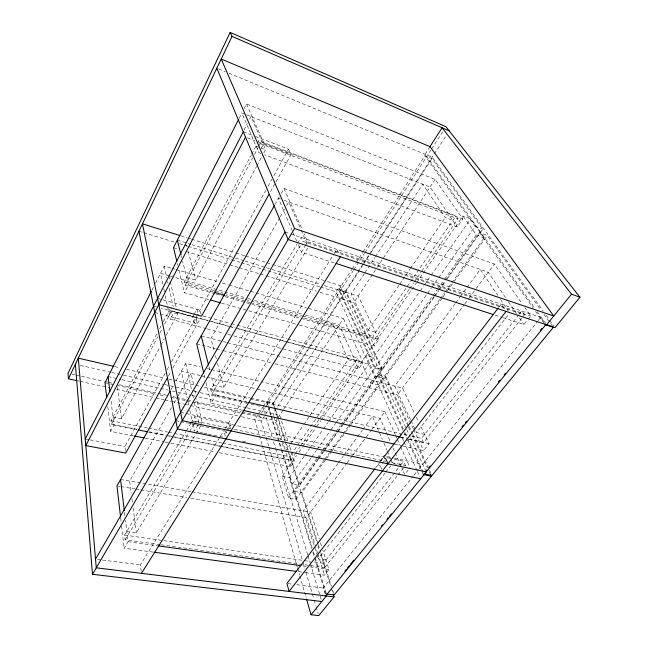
<?xml version="1.0" encoding="UTF-8"?>
<svg xmlns="http://www.w3.org/2000/svg" width="648" height="648" viewBox="0 0 648 648"><rect width="100%" height="100%" fill="white"/><g stroke="black" fill="none" stroke-linecap="round" stroke-linejoin="round"><path stroke-width="0.49" stroke-dasharray="3.24 2.43" d="M151.859 290.361L153.681 286.764M155.504 283.168L164.203 266.036L170.983 268.021M239.136 118.382L241.882 112.971L245.649 114.453M244.166 108.467L246.459 103.955L435.124 179.415L462.875 219.065L457.35 227.003L264.53 154.775M244.037 129.981L247.269 123.711M249.569 119.232L250.954 116.543L265.575 149.639L262.246 155.852M137.295 429.446L111.529 424.294L111.1 420.665L157.367 332.999M159.627 328.714L161.141 325.847M163.393 321.578L169.987 309.08M215.258 293.884L185.15 285.282L184.324 281.921L251.311 154.977M251.772 154.103L256.956 144.269M257.434 143.378L258.844 140.697L455.933 215.889L457.998 218.862L421.735 271.212M111.529 424.294L157.942 336.652M159.837 333.072L162.203 328.601M164.576 324.13L171.679 310.716L170.934 307.29M185.15 285.282L252.599 157.918M254.486 154.354L258.26 147.226M258.73 146.335L260.148 143.67L258.844 140.697M133.358 435.837L110.622 431.374L113.967 425.08L110.97 400.286M206.404 328.682L170.311 319.132L174.296 311.656L208.348 320.817M208.745 299.546L184.38 292.694L188.519 284.918L182.598 261.209M261.144 148.36L263.882 143.216L246.459 103.955M112.995 417.077L121.508 418.81L160.518 345.935M160.988 345.044L164.317 338.823M166.22 335.267L177.641 313.94L176.54 309.039M186.665 277.482L195.745 280.114L256.543 166.504M257.021 165.621L261.776 156.743M193.622 315.066L192.699 316.751L194.222 322.963L197.478 317.042M194.084 314.223L196.854 309.169L198.41 315.349M125.534 451.17L124.918 446.464L165.321 373.005M167.16 369.668L169.703 365.043M171.526 361.722L265.623 190.65M268.029 186.268L271.941 179.156M273.877 175.649L288.481 149.097L253.643 135.748M168.326 376.204L170.878 371.596M172.838 368.056L200.613 317.885M270.532 191.606L275.432 182.76M275.918 181.877L291.082 154.491L288.481 149.097M171.023 389.61L173.502 385.204M175.973 380.797L185.741 363.406L200.467 366.971M274.954 204.533L279.345 196.717M281.192 193.42L283.97 188.479L494.327 264.003L522.037 303.604M171.558 407.527L129.649 481.067L131.212 492.998M174.053 403.145L177.544 397.022M178.046 396.147L191.014 373.386L193.882 386.111M279.725 217.72L210.973 338.369L214.245 350.884M280.228 216.845L284.707 208.972M286.708 205.481L288.7 201.982L300.802 229.384M160.105 544.628L125.177 539.76L124.627 535.086L186 431.487M186.462 430.718L190.65 423.646M191.16 422.78L194.773 416.688L382.806 456.84M248.241 402.578L211.807 394.259L210.713 389.78L297.067 244.021M297.456 243.365L301.053 237.298L302.835 241.372L524.483 314.863L522.596 317.245M125.177 539.76L189.062 432.459M189.572 431.592L193.695 424.675M194.214 423.808L195.761 421.208L194.773 416.688M211.807 394.259L300.243 245.714M153.228 552.112L124.189 548.2L128.069 541.72L125.493 520.409M198.045 424.885L194.262 431.212L192.788 424.31M242.514 410.249L211.021 403.218L215.97 394.956L210.892 374.609M334.068 262.813L301.466 252.218L305.078 246.183M305.597 245.317L307.662 241.874L303.985 233.588M126.822 531.384L136.404 532.761L195.51 434.508M196.028 433.65L200.694 425.89M213.508 385.066L223.803 387.472L307.954 247.601M141.232 571.463L140.365 564.854L219.899 437.092M220.433 436.242L224.702 429.381M225.237 428.522L333.582 254.462M334.117 253.603L336.782 249.318L339.576 255.118M225.261 436.201L224.589 433.488L226.087 431.09M226.589 430.288L229.586 425.485A1.993 1.175 32 0 0 230.988 424.464A1.993 1.175 32 0 0 228.866 422.682L185.498 413.392M225.933 433.099L226.938 431.503M227.432 430.701L230.931 425.104M403.615 441.037L336.118 291.875L340.168 285.557L324.737 280.738M257.977 414.744L254.826 419.661L262.1 444.893M258.503 413.926L262.707 407.373M263.234 406.555L266.393 401.639L267.284 404.538M429.997 146.659L425.088 154.297L534.3 307.5M268.151 405.462L266.96 401.622L338.75 289.826L345.554 291.932L381.996 370.178L343.408 424.165M434.103 297.254L382.531 369.425L375.143 367.448L339.212 289.097L351.759 269.552M352.31 268.701L355.582 263.606M356.125 262.756L362.678 252.558M363.22 251.708L424.885 155.666L431.965 158.582L482.752 229.19L446.415 280.033M261.428 413.359L265.259 407.406M265.81 406.555L353.403 270.459M353.954 269.609L364.354 253.449M364.905 252.599L431.155 149.672M431.698 148.821L443.2 130.961M362.953 264.101L261.314 421.079L239.663 416.332M363.504 263.258L446.472 135.132M275.319 408.88L273.497 403.129L345.554 291.932M382.531 369.425L346.024 291.211L363.536 264.181M364.087 263.331L370.656 253.198M371.199 252.356L431.965 158.582M364.387 273.642L351.167 293.892L368.291 330.164L375.629 332.294M364.937 272.8L374.852 257.612M375.411 256.77L422.788 184.202L445.257 217.526L452.83 220.385M285.128 449.396L276.129 420.641L277.668 418.308M278.178 417.531L283.055 410.135M283.613 409.285L343.44 318.508L307.598 308.019M324.373 285.606L358.231 296.079L379.072 339.455L374.423 346.137L353.938 302.592L376.61 268.191M377.168 267.349L435.124 179.415M285.509 451.316L290.061 444.658M290.636 443.823L303.151 425.501M303.726 424.667L348.114 359.697L332.294 322.793L272.946 413.683L273.545 415.603M368.291 330.164L399.079 285.112M399.646 284.278L409.909 269.26M410.476 268.426L445.257 217.526M168.998 435.788L290.863 460.161L289.786 456.743L357.915 357.98L287.793 338.977M409.074 289.494L374.544 339.35L373.005 336.11L455.933 215.889M290.863 460.161L294.897 454.337M295.472 453.511L300.073 446.861M300.656 446.026L313.316 427.745M313.891 426.919L319.075 419.434M319.65 418.608L359.365 361.26L357.915 357.98M409.649 288.668L413.675 282.844M414.25 282.018L421.16 272.047M324.227 459.918L295.909 499.26L288.668 497.972L282.147 476.264L296.549 455.536M298.85 452.223L302.308 447.25M302.883 446.415L316.127 427.356M316.702 426.522L320.736 420.722M321.311 419.888L416.324 283.111M416.899 282.285L422.658 273.991M423.233 273.164L462.972 215.962L470.675 218.919L484.129 237.808L445.192 291.908M219.356 452.701L290.531 466.657L294.37 461.133L289.178 444.868M233.709 335.899L358.563 368.923L363.05 362.467L343.44 318.508M295.909 499.26L289.243 477.608L304.317 456.119M304.892 455.293L309.533 448.675M310.117 447.849L322.866 429.673M323.441 428.846L328.082 422.229M328.666 421.403L419.669 291.649M420.252 290.822L423.727 285.865M424.302 285.039L430.685 275.943M431.26 275.116L470.675 218.919M318.273 459.335L299.562 485.514L292.483 484.194L311.121 457.869M311.704 457.051L316.362 450.465M316.945 449.647L330.342 430.726M330.926 429.899L335.583 423.322M336.166 422.496L374.601 368.202L338.75 289.826M375.143 367.448L431.244 288.19M431.835 287.364L438.259 278.284M438.842 277.457L475.081 226.274L424.885 155.666M288.668 497.972L316.807 458.509M317.399 457.69L322.088 451.113M322.672 450.287L335.567 432.2M336.158 431.374L340.257 425.623M340.848 424.796L432.297 296.533M432.888 295.715L436.987 289.956M437.578 289.138L444.026 280.09M444.609 279.272L476.264 234.868L462.972 215.962M312.19 547.965L294.71 491.411L317.528 459.473M318.111 458.654L336.822 432.443M337.414 431.625L342.087 425.072M342.671 424.254L377.768 375.111L385.204 377.079L408.078 426.206M403.404 429.081L378.311 374.358L433.909 296.501M434.492 295.682L438.008 290.766M438.591 289.948L445.03 280.932M445.613 280.114L479.56 232.575L487.288 235.483L540.967 310.1M318.856 458.517L323.53 451.972M324.113 451.154L337.559 432.346M338.151 431.528L342.824 424.983M434.695 296.436L438.793 290.693M439.385 289.875L445.832 280.859M324.818 459.1L329.54 452.539M330.132 451.721L342.525 434.508M343.116 433.69L347.83 427.137M348.421 426.319L439.879 299.279M440.47 298.461L444.601 292.726M318.014 543.818L301.838 492.707L326.082 459.084M326.673 458.266L331.403 451.705M331.995 450.887L345.003 432.84M345.595 432.022L350.325 425.461M350.916 424.643L385.204 377.079M408.669 425.436L385.746 376.326L442.422 297.716M443.013 296.897L446.553 291.981M447.144 291.163L453.632 282.155M454.224 281.337L487.288 235.483M337.835 463.612L303.224 510.802L314.329 546.418M338.426 462.802L343.205 456.289M343.796 455.479L356.927 437.578M357.518 436.768L362.297 430.256M362.888 429.446L372.438 416.429L382.312 439.457M455.115 303.685L394.689 386.078L410.597 419.783M455.714 302.867L459.902 297.157M460.501 296.339L466.479 288.182M467.078 287.364L480.241 269.414L497.769 295.415M317.593 553.133L306.496 517.663L346.575 463.539M347.174 462.737L351.961 456.265M352.561 455.455L365.739 437.659M366.339 436.849L371.126 430.377M371.725 429.567L385.001 411.65L261.322 381.704M413.262 428.725L397.37 394.94L464.235 304.641M464.835 303.831L468.439 298.971M469.039 298.161L475.64 289.243M476.24 288.433L494.327 264.003M380.157 460.963L382.579 457.812M375.597 467.88L380.522 461.465M381.032 460.793L382.984 458.249M498.733 307.379L501.196 304.163L504.97 309.801M381.729 469.241L380.311 465.815L381.526 464.243M382.134 463.45L384.564 460.299M325.952 560.05L318.233 558.932L385.147 472.967M385.771 472.173L390.72 465.807M424.699 434.419L416.624 432.532L509.02 313.818M310.797 565.623L324.769 567.567L323.409 563.274L399.856 466.017M400.48 465.232L403.591 461.279L391.716 458.744M521.972 318.038L423.541 442.584L421.556 438.413L518.651 314.896M519.267 314.102L521.762 310.935L524.483 314.863M324.769 567.567L397.313 475.77M397.945 474.976L405.446 465.483L403.591 461.279M305.459 572.621L324.494 575.181L328.981 569.543L322.866 550.387M408.216 469.93L404.652 474.417L401.833 467.969M402.902 446.026L423.565 450.644L429.13 443.645L420.333 425.331M502.824 317.633L523.924 324.486L527.618 319.845M528.233 319.067L530.696 315.973L524.92 307.727M325.11 594.135L323.231 588.052L413.303 475.988M413.934 475.203L418.373 469.679M419.013 468.893L537.621 321.319M538.253 320.533L540.788 317.374L545.332 323.757M97.524 559.418L101.509 559.921M102.505 560.05L140.365 564.854M287.915 583.573L292.823 584.196M296.744 584.69L323.231 588.052M298.453 571.674L304.463 572.484M161.101 544.765L269.876 559.921M270.88 560.058L275.87 560.755M276.866 560.893L309.801 565.485M128.069 541.72L157.059 545.729M302.989 565.939L305.994 566.352M309.987 566.911L328.981 569.543M124.627 535.086L303.434 560.439M304.43 560.585L310.424 561.435M314.426 562.002L323.409 563.274M117.952 486.073L119.945 486.413M120.941 486.575L134.906 488.916M135.91 489.086L139.895 489.75M140.891 489.92L186.786 497.607M190.771 498.28L306.496 517.663M120.544 479.504L191.209 491.613M192.205 491.783L310.635 512.074L319.213 538.942M294.71 491.411L301.838 492.707M86.208 439.133L89.189 439.692M90.177 439.887L124.918 446.464M282.147 476.264L289.243 477.608M145.217 438.161L164.001 441.839M164.989 442.033L169.93 443.005M170.918 443.2L215.403 451.923M113.967 425.08L136.769 429.64M148.659 432.014L165.515 435.383M166.504 435.578L171.461 436.566M172.449 436.768L220.028 446.278M221.025 446.472L294.37 461.133M149.178 431.819L165.038 434.994M111.1 420.665L147.631 428.045M148.619 428.239L167.37 432.03M168.358 432.224L173.299 433.22M174.288 433.423L221.673 442.989M222.661 443.192L289.786 456.743M196.231 431.617L199.195 432.224M200.183 432.427L203.148 433.034M204.136 433.237L207.101 433.844M208.089 434.047L218.951 436.282M219.939 436.485L222.904 437.092M242.66 441.15L245.624 441.758M175.77 420.617L179.698 421.435M180.687 421.645L187.556 423.079M188.536 423.29L191.484 423.905M192.464 424.108L195.413 424.724M196.393 424.926L199.341 425.542M200.321 425.752L222.912 430.475M195.761 421.208L230.38 428.522M234.333 429.357L385.665 461.303M391.603 462.559L405.446 465.483M193.039 421.362L202.249 423.306L196.741 398.836M393.474 463.604L399.695 464.916M386.767 457.682L390.72 458.533M180.573 412.339L184.51 413.181M386.613 456.484L393.449 457.95M394.43 458.16L422.755 464.227M77.282 380.732L79.25 381.162M80.239 381.38L108.775 387.634M116.648 389.359L155.026 397.775M156.014 397.994L163.887 399.719M164.867 399.938L170.772 401.225M171.752 401.444L183.562 404.036M184.55 404.247L189.467 405.324M190.455 405.543L238.675 416.113M71.993 374.212L74.957 374.868M75.946 375.087L103.615 381.235M104.603 381.453L107.568 382.109M108.556 382.328L112.517 383.211M119.434 384.742L156.994 393.085M157.982 393.304L166.876 395.28M172.805 396.6L175.77 397.256M176.758 397.475L186.64 399.67M187.628 399.889L191.581 400.764M195.542 401.647L241.007 411.739M241.996 411.958L259.783 415.911L265.882 436.566M104.976 382.741L115.79 385.139M116.778 385.358L156.119 394.073M160.056 394.94L164.973 396.033M170.878 397.337L185.636 400.602M186.616 400.82L191.533 401.914M192.521 402.125L240.716 412.8M241.704 413.019L276.129 420.641M395.029 444.277L401.922 445.808M108.103 376.577L120.925 379.461M121.913 379.688L168.261 390.12M172.206 391.003L177.139 392.113M178.127 392.34L190.949 395.223M191.938 395.45L194.894 396.114M198.839 396.997L246.183 407.657M247.163 407.876L279.709 415.198L287.979 441.11M80.287 365.351L110.743 372.284M111.723 372.511L122.529 374.965M123.509 375.192L163.782 384.361M164.762 384.588L193.242 391.068M194.23 391.295L199.139 392.413M200.119 392.631L247.269 403.372M251.197 404.263L262.003 406.725M215.97 394.956L247.552 402.173M400.513 437.108L405.446 438.234M409.398 439.133L429.13 443.645M400.893 437.416L404.83 438.315M408.767 439.214L423.541 442.584M114.728 366.574L119.653 367.708M126.546 369.303L164.957 378.181M168.893 379.096L172.83 380.003M173.818 380.23L200.41 386.378M204.347 387.293L249.65 397.767M250.63 397.994L272.921 403.145L274.136 407.001M210.713 389.78L249.14 398.642M250.12 398.868L399.881 433.415M403.826 434.322L407.762 435.229M411.707 436.136L421.556 438.413M266.96 401.622L273.497 403.129M200.111 375.54L181.416 371.11L187.102 397.71M201.091 375.775L206.007 376.942M206.996 377.177L256.171 388.841M257.159 389.075L380.109 418.244L390.169 441.264M207.336 368.631L210.284 369.344M211.264 369.587L260.342 381.47M196.717 343.869L215.314 348.6M216.294 348.851L222.167 350.341M223.139 350.592L271.107 362.799M275.019 363.795L397.37 394.94M378.221 384.92L370.664 382.976L361.414 362.151L368.817 364.144M201.22 335.842L226.622 342.436M227.594 342.687L402.44 388.095L414.696 413.594M383.017 378.262L375.443 376.269L366.023 355.517L373.442 357.55M207.376 328.941L223.957 333.323M227.861 334.352L232.737 335.648M378.311 374.358L385.746 376.326M154.734 312.466L197.348 323.789L195.801 317.585L161.206 308.278M168.691 311.534L177.641 313.94M348.114 359.697L355.379 361.649M374.601 368.202L381.996 370.178M171.679 310.716L207.846 320.46M211.758 321.513L228.371 325.985M229.351 326.252L235.216 327.831M236.196 328.091L359.365 361.26M209.32 321.084L228.785 326.317M229.756 326.584L234.617 327.888M238.513 328.941L363.05 362.467M153.519 306.212L156.403 306.982M203.067 316.005L230.34 323.401M231.312 323.66L236.18 324.98M237.152 325.247L286.821 338.71M157.537 298.404L199.965 310.019L201.326 315.317M221.414 303.11L298.404 324.761M299.376 325.037L374.423 346.137M188.519 284.918L212.819 291.867M225.464 295.488L249.764 302.446M250.736 302.721L300.324 316.913M304.212 318.03L379.072 339.455M216.23 294.16L223.997 296.379M224.969 296.654L245.365 302.478M246.337 302.754L251.189 304.139M252.161 304.414L374.544 339.35M169.266 275.813L160.518 273.294L162.826 284.083M170.238 276.089L246.993 298.21M247.965 298.493L250.873 299.336M254.761 300.453L304.309 314.734M305.281 315.009L339.285 324.81L358.563 368.923M184.324 281.921L214.472 290.579M215.444 290.855L223.228 293.09M224.2 293.366L244.62 299.238M245.592 299.514L250.46 300.915M251.432 301.19L302 315.714M302.981 315.997L373.005 336.11M171.955 268.304L174.863 269.155M175.827 269.438L218.457 281.921M222.337 283.055L228.145 284.756M229.117 285.039L249.464 290.993M250.428 291.276L306.626 307.735M173.526 247.666L178.346 249.132M186.065 251.481L228.517 264.408M229.481 264.7L238.164 267.341M239.128 267.64L259.386 273.804M260.358 274.096L265.178 275.57M266.142 275.862L316.313 291.13M320.169 292.313L353.938 302.592M138.931 231.215L142.803 232.405M143.767 232.705L174.701 242.214M179.528 243.705L183.4 244.895M184.364 245.187L187.264 246.086M188.228 246.378L240.424 262.44M241.388 262.732L261.687 268.977M262.659 269.276L319.683 286.821M320.655 287.121L336.118 291.875M339.212 289.097L346.024 291.211M177.341 240.141L190.885 244.328M191.857 244.628L234.414 257.791M235.386 258.09L244.085 260.779M245.057 261.079L265.364 267.365M266.336 267.656L271.172 269.155M272.136 269.455L320.501 284.415M181.043 235.872L186.827 237.678M187.79 237.978L190.682 238.885M191.646 239.185L235.046 252.736M236.01 253.036L244.693 255.749M245.657 256.049L265.907 262.367M266.871 262.675L271.698 264.173M272.662 264.481L323.773 280.438M495.153 315.147L501.868 317.326M284.999 232.041L289.794 233.636M290.75 233.96L540.788 317.374M307.662 241.874L530.696 315.973M280.325 199.033L278.421 198.361L296.8 241.323M284.026 200.337L488.236 272.233L506.363 298.777M260.747 153.357L258.86 152.653L241.882 112.971M476.264 234.868L484.129 237.808M256.033 146.035L257.766 146.691M261.233 148.003L265.575 149.639M247.382 137.862L254.818 140.689M258.536 142.106L291.082 154.491M260.148 143.67L457.998 218.862M475.081 226.274L482.752 229.19M263.882 143.216L462.875 219.065M243.284 131.779L252.696 135.383M246.588 114.826L430.078 187.07L457.35 227.003M218.7 68.955L225.237 71.661M228.971 73.208L432.167 157.221L543.235 311.194M546.191 315.284L549.148 319.383M549.739 320.201L553.87 325.936M543.915 314.207L552.76 326.503M537.233 311.615L545.454 323.149M479.56 232.575L533.264 308.124M535.596 311.413L544.352 323.733M508.429 301.798L516.561 313.705M519.388 317.852L523.924 324.486M500.596 299.603L508.51 311.348M416.405 417.158L418.632 421.791M411.035 420.69L416.624 432.532M413.691 429.64L423.565 450.644M409.099 426.352L412.493 433.625M412.922 434.533L429.049 469.103M429.478 470.011L432.022 475.47M408.507 427.121L410.621 431.665M412.314 435.31L427.567 468.059M429.26 471.704L430.531 474.433M340.168 285.557L406.353 428.749M406.693 429.478L410.071 436.793M410.492 437.708L426.295 471.89M405.081 432.734L407.171 437.295M407.592 438.202L423.484 472.862M377.768 375.111L403.647 431.681M404.06 432.597L406.985 438.98M407.406 439.895L421.597 470.91M422.01 471.825L423.265 474.563M404.028 441.952L416.81 470.197M417.361 471.42L419.864 476.944M385.001 411.65L395.248 434.614M395.653 435.537L396.884 438.291M397.297 439.206L400.164 445.638M400.577 446.561L410.006 467.694M283.97 188.479L302.357 229.902M301.207 230.291L307.662 244.912M392.955 447.647L401.436 467.054M383.891 443.143L387.05 450.514M387.447 451.437L390.606 458.808M391.003 459.732L392.583 463.417M298.291 244.79L301.466 252.218M320.42 542.724L321.659 546.612M275.619 409.836L285.322 440.494M286.529 444.325L288.352 450.068M289.559 453.9L299.562 485.514M318.314 544.782L320.452 551.537M320.76 552.501L331.436 586.254M332.659 590.109L334.182 594.929M274.444 407.965L277.182 416.648M277.482 417.612L284.788 440.745M285.096 441.709L287.834 450.384M288.133 451.348L316.742 541.963M317.957 545.819L319.172 549.674M320.695 554.494L331.047 587.266M331.347 588.23L333.177 594.014M286.327 453.236L290.531 466.657M317.893 554.097L324.494 575.181M273.845 416.567L281.046 439.652M282.245 443.499L284.043 449.267M314.628 547.382L316.734 554.121M317.034 555.085L318.233 558.932M268.45 406.418L271.115 415.06M271.415 416.024L281.507 448.667M281.799 449.631L292.483 484.194M313.381 551.796L314.855 556.591M315.155 557.547L326.114 593.009M268.475 408.402L270.564 415.174M270.864 416.138L280.997 449.007M281.297 449.979L311.704 548.589M312.895 552.452L314.385 557.288M314.685 558.252L325.717 594.022M262.983 406.944L265.032 413.724M266.198 417.596L272.346 437.918M273.521 441.79L275.27 447.598M275.57 448.57L307.76 555.044M308.051 556.016L310.1 562.788M310.392 563.76L321.513 600.542M266.166 437.53L268.742 446.237M269.025 447.209L302.746 561.403M303.037 562.375L304.746 568.183M305.888 572.054L313.891 599.149M314.183 600.113L315.892 605.92M316.184 606.893L318.184 613.664M262.375 445.865L296.217 563.306M296.501 564.278L297.335 567.194M297.618 568.158L299.579 574.954M299.854 575.926L306.285 598.25M186.486 244.725L186.989 246.637M188.236 251.424L195.745 280.114M215.501 355.703L216.505 359.551M217.517 363.406L223.803 387.472M229.586 425.485L230.745 429.997M181.229 255.717L181.715 257.661M208.931 366.728L209.895 370.591M177.301 263.331L177.771 265.283M178.953 270.175L184.38 292.694M204.217 375.006L204.922 377.922M206.096 382.79L211.021 403.218M169.047 275.748L170.149 280.649M170.367 281.621L176.321 308.067M194.764 390.023L195.866 394.916M164.203 266.036L166.779 277.684M167.638 281.564L168.067 283.508M169.144 288.36L173.219 306.804M185.741 363.406L191.824 390.898M192.691 394.826L193.566 398.755M194.432 402.683L198.993 423.306M163.855 288.895L164.503 291.924M165.313 295.723L170.311 319.132M187.92 401.541L188.997 406.579M189.807 410.37L192.578 423.33M117.385 387.277L121.508 418.81M131.989 498.96L132.508 502.937M133.156 507.911L136.404 532.761M124.529 512.43L124.918 515.63M107.738 406.563L110.622 431.374M120.682 518.06L121.152 522.077M121.622 526.095L124.189 548.2M224.354 430.823A1.985 1.183 32 0 1 226.031 432.629A1.985 1.183 32 0 1 224.589 433.488M380.311 465.815A1.831 0.972 38.1 0 1 378.626 464.713A1.831 0.972 38.1 0 1 378.343 463.336"/><path stroke-width="0.97" d="M216.829 68.186L288.117 239.533L555.053 327.572L579.96 297.213L445.937 126.708L230.145 32.4L68.04 373.329L68.429 378.788L76.302 380.514M68.429 378.788L232.041 36.361L230.145 32.4M151.405 291.252L104.976 382.741L106.701 397.629M238.675 119.289L173.526 247.666L176.831 261.371M85.22 438.947L243.284 131.779M245.519 137.149L85.787 445.613L125.777 453.049L167.443 377.792M269.074 194.246L201.552 316.2L158.801 304.625M170.035 391.376L116.956 485.911L120.569 517.055M274.46 205.416L196.717 343.869L203.747 373.054M95.531 559.167L284.999 232.041M321.805 601.506L92.486 574.298L294.565 228.501L221.203 59.033L429.997 146.659L553.773 316.005L294.565 228.501M141.475 573.35L340.378 256.77M429.875 146.845L442.106 127.786L571.504 294.184L579.96 297.213M374.981 468.682L286.934 583.443L289.113 591.405L506.056 311.413M384.831 455.844L498.118 308.181M344.89 571.188L346.162 569.616M347.441 568.045L349.353 565.688M350.625 564.116L353.808 560.188M381.21 526.411L382.482 524.84M386.945 519.34L388.217 517.768M389.497 516.197L391.408 513.84M425.817 471.42L427.089 469.849M429 467.492L430.272 465.92M462.121 426.651L463.401 425.08M465.313 422.723L466.584 421.151M498.434 381.883L499.705 380.311M504.168 374.819L505.44 373.248M540.481 330.051L541.752 328.479M325.644 595.876L545.908 324.559M333.477 594.986L334.084 596.913L318.751 615.6L311.04 614.75L326.309 595.958M546.629 324.794L571.504 294.184M430.531 474.433L431.382 476.248L334.182 594.929L326.414 593.973M334.084 596.913L96.269 567.818L78.287 358.15L113.74 366.347M154.232 552.25L296.452 571.406M158.055 545.867L300.996 565.663M134.347 436.023L144.229 437.967M138.745 430.029L147.671 431.819M420.698 478.783L177.406 428.984L138.931 231.215M423.905 473.777L432.022 475.47L553.351 327.321L544.936 324.551M423.265 474.563L431.382 476.248M426.295 471.89L182.258 420.682L142.463 223.827L180.079 235.572M243.494 410.468L394.049 444.05M248.54 402.392L400.513 437.108M210.689 300.089L220.441 302.835M213.791 292.151L224.492 295.213M335.988 263.428L493.241 314.523M232.041 36.361L449.218 130.888M387.95 463.846L385.779 458.719A1.847 0.956 37.9 0 1 383.754 457.075A1.847 0.956 37.9 0 1 384.661 456.062M306.569 599.222L311.04 614.75M177.341 240.141L180.986 254.745M201.22 335.842L208.478 364.913M108.103 376.577L109.901 391.424M120.544 479.504L124.311 510.608M75.379 364.233L92.486 574.298"/></g></svg>
